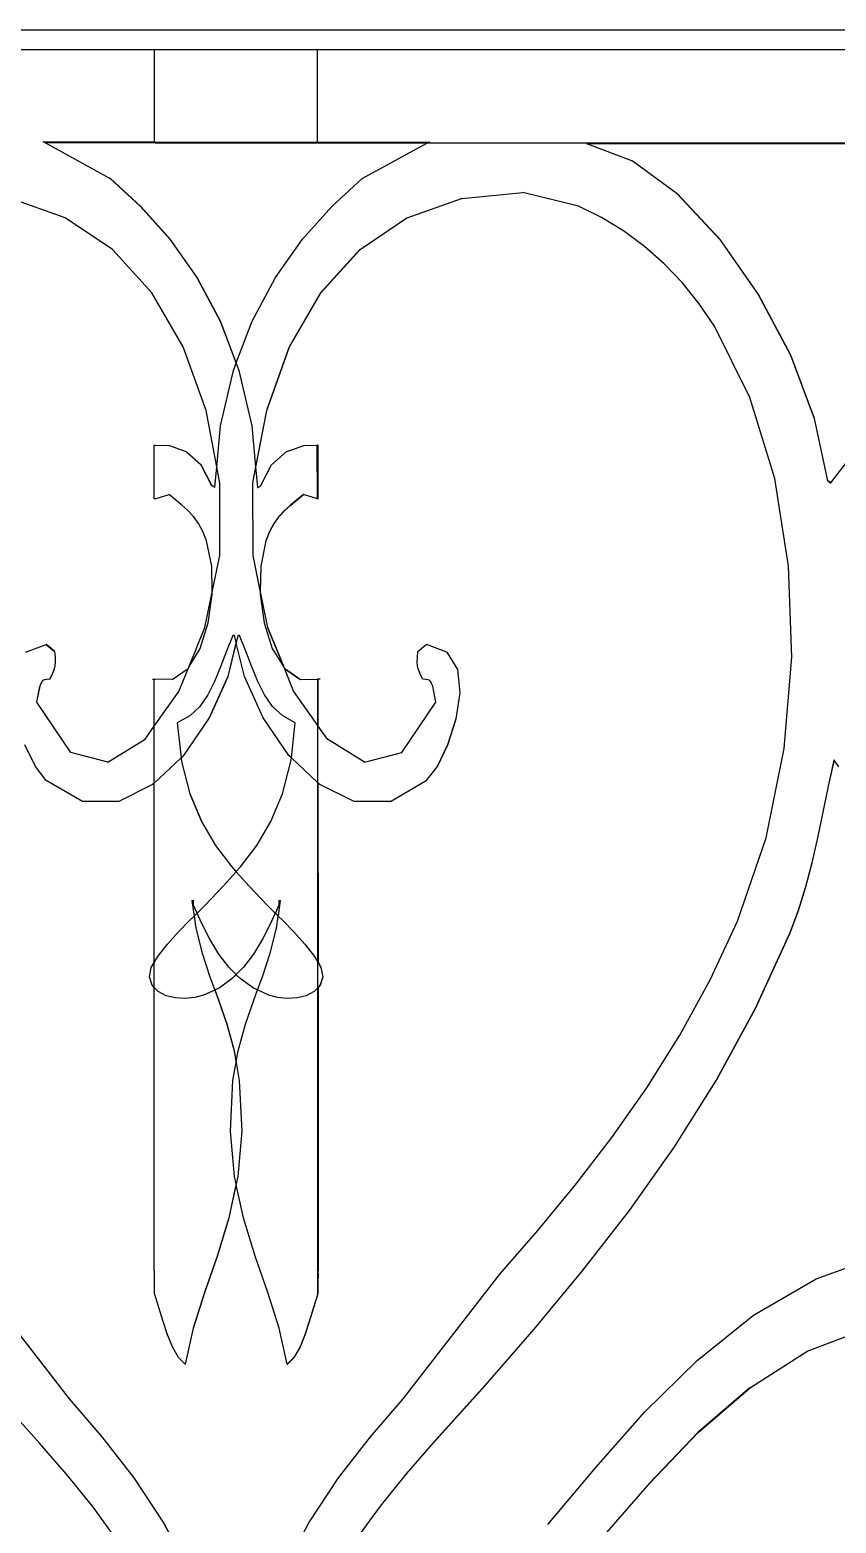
# Model space of a CAD drawing. Header units: inches. Extents: x 1397 to 20304, y -27267 to -746.
# Drawn here: x 2804.76 to 2812, y -9210.59 to -9197.16 of the extents above; entities that cross this region are included whole.
import ezdxf

# ---------------------------------------------------------------- set-up
doc = ezdxf.new("R2010")
doc.units = ezdxf.units.IN
doc.header["$LTSCALE"] = 17
doc.header["$MEASUREMENT"] = 0
doc.layers.add('OUTLINE', color=1, linetype='Continuous', lineweight=25)

msp = doc.modelspace()

# ---------------------------------------------------------------- linework, layer by layer
for p, q in [((2785.555, -9197.338), (2805.876, -9197.338)), ((2805.876, -9197.338), (2805.876, -9198.172)), ((2805.876, -9197.338), (2819.555, -9197.338)), ((2807.342, -9198.172), (2807.342, -9197.338)), ((2804.878, -9198.168), (2804.875, -9198.168)), ((2804.894, -9198.178), (2804.878, -9198.168)), ((2805.876, -9198.172), (2804.878, -9198.168)), ((2804.897, -9198.178), (2804.894, -9198.178)), ((2804.897, -9198.178), (2805.479, -9198.5)), ((2805.876, -9198.178), (2804.897, -9198.178)), ((2805.876, -9198.172), (2805.876, -9198.178)), ((2806.613, -9198.175), (2805.876, -9198.172)), ((2805.885, -9198.178), (2805.876, -9198.178)), ((2805.885, -9198.178), (2806.613, -9198.175)), ((2805.885, -9198.178), (2807.342, -9198.178)), ((2807.342, -9198.172), (2806.613, -9198.175)), ((2807.342, -9198.178), (2806.613, -9198.175)), ((2807.342, -9198.172), (2807.35, -9198.172)), ((2807.342, -9198.178), (2807.342, -9198.172)), ((2807.342, -9198.178), (2807.35, -9198.178)), ((2807.35, -9198.172), (2808.349, -9198.168)), ((2807.35, -9198.172), (2807.35, -9198.178)), ((2807.35, -9198.178), (2808.33, -9198.178)), ((2807.745, -9198.5), (2808.33, -9198.178)), ((2808.33, -9198.178), (2808.349, -9198.168)), ((2808.33, -9198.178), (2815.516, -9198.178)), ((2809.765, -9198.188), (2809.762, -9198.188)), ((2809.765, -9198.188), (2815.516, -9198.178)), ((2810.169, -9198.34), (2809.765, -9198.188)), ((2810.169, -9198.34), (2810.172, -9198.34)), ((2810.574, -9198.636), (2810.172, -9198.34)), ((2805.479, -9198.5), (2805.752, -9198.75)), ((2805.482, -9198.5), (2805.479, -9198.5)), ((2805.755, -9198.75), (2805.482, -9198.5)), ((2807.471, -9198.75), (2807.745, -9198.5)), ((2808.64, -9198.678), (2809.188, -9198.624)), ((2809.689, -9198.748), (2809.188, -9198.624)), ((2810.574, -9198.636), (2810.577, -9198.636)), ((2810.574, -9198.636), (2810.959, -9199.047)), ((2810.962, -9199.047), (2810.577, -9198.636)), ((2805.076, -9198.852), (2804.587, -9198.678)), ((2805.752, -9198.75), (2806.016, -9199.045)), ((2805.755, -9198.75), (2805.752, -9198.75)), ((2806.018, -9199.045), (2805.755, -9198.75)), ((2807.208, -9199.045), (2807.471, -9198.75)), ((2808.15, -9198.852), (2808.637, -9198.678)), ((2808.64, -9198.678), (2808.637, -9198.678)), ((2809.896, -9198.85), (2809.689, -9198.748)), ((2805.5, -9199.137), (2805.076, -9198.852)), ((2807.726, -9199.137), (2808.147, -9198.852)), ((2808.147, -9198.852), (2808.15, -9198.852)), ((2810.094, -9198.97), (2809.896, -9198.85)), ((2806.016, -9199.045), (2806.258, -9199.388)), ((2806.018, -9199.045), (2806.016, -9199.045)), ((2806.26, -9199.388), (2806.018, -9199.045)), ((2806.966, -9199.388), (2807.208, -9199.045)), ((2810.281, -9199.109), (2810.094, -9198.97)), ((2810.959, -9199.047), (2810.962, -9199.047)), ((2810.959, -9199.047), (2811.305, -9199.541)), ((2811.308, -9199.541), (2810.962, -9199.047)), ((2805.854, -9199.527), (2805.5, -9199.137)), ((2807.724, -9199.137), (2807.369, -9199.527)), ((2807.372, -9199.527), (2807.726, -9199.137)), ((2807.724, -9199.137), (2807.726, -9199.137)), ((2810.458, -9199.266), (2810.281, -9199.109)), ((2810.622, -9199.438), (2810.458, -9199.266)), ((2806.258, -9199.388), (2806.468, -9199.78)), ((2806.26, -9199.388), (2806.258, -9199.388)), ((2806.471, -9199.78), (2806.26, -9199.388)), ((2806.756, -9199.78), (2806.966, -9199.388)), ((2810.774, -9199.625), (2810.622, -9199.438)), ((2806.136, -9200.012), (2805.854, -9199.527)), ((2807.369, -9199.527), (2807.088, -9200.012)), ((2807.09, -9200.012), (2807.372, -9199.527)), ((2807.369, -9199.527), (2807.372, -9199.527)), ((2811.305, -9199.541), (2811.594, -9200.087)), ((2811.305, -9199.541), (2811.308, -9199.541)), ((2811.596, -9200.087), (2811.308, -9199.541)), ((2810.911, -9199.827), (2810.774, -9199.625)), ((2806.471, -9199.78), (2806.468, -9199.78)), ((2806.468, -9199.78), (2806.612, -9200.16)), ((2806.613, -9200.157), (2806.471, -9199.78)), ((2806.613, -9200.157), (2806.756, -9199.78)), ((2811.23, -9200.469), (2810.911, -9199.827)), ((2806.341, -9200.585), (2806.136, -9200.012)), ((2807.088, -9200.012), (2806.883, -9200.585)), ((2806.886, -9200.585), (2807.09, -9200.012)), ((2807.088, -9200.012), (2807.09, -9200.012)), ((2811.594, -9200.087), (2811.807, -9200.656)), ((2811.594, -9200.087), (2811.596, -9200.087)), ((2811.81, -9200.656), (2811.596, -9200.087)), ((2806.472, -9200.723), (2806.588, -9200.224)), ((2806.588, -9200.224), (2806.612, -9200.16)), ((2806.612, -9200.16), (2806.613, -9200.157)), ((2806.612, -9200.16), (2806.636, -9200.224)), ((2806.636, -9200.224), (2806.752, -9200.723)), ((2811.452, -9201.196), (2811.23, -9200.469)), ((2806.437, -9201.09), (2806.341, -9200.585)), ((2806.883, -9200.585), (2806.788, -9201.08)), ((2806.789, -9201.09), (2806.886, -9200.585)), ((2806.883, -9200.585), (2806.886, -9200.585)), ((2811.807, -9200.656), (2811.81, -9200.656)), ((2811.807, -9200.656), (2811.927, -9201.216)), ((2811.93, -9201.216), (2811.81, -9200.656)), ((2806.437, -9201.09), (2806.472, -9200.723)), ((2806.752, -9200.723), (2806.786, -9201.09)), ((2805.876, -9200.897), (2805.885, -9200.897)), ((2805.876, -9201.38), (2805.876, -9200.897)), ((2805.885, -9200.897), (2806.002, -9200.9)), ((2806.002, -9200.9), (2806.005, -9200.9)), ((2806.162, -9200.955), (2806.005, -9200.9)), ((2806.162, -9200.955), (2806.164, -9200.955)), ((2806.162, -9200.955), (2806.295, -9201.072)), ((2806.298, -9201.072), (2806.164, -9200.955)), ((2806.929, -9201.072), (2807.062, -9200.955)), ((2807.062, -9200.955), (2807.221, -9200.9)), ((2807.221, -9200.9), (2807.341, -9200.897)), ((2807.35, -9200.897), (2807.341, -9200.897)), ((2807.342, -9201.378), (2807.341, -9200.897)), ((2807.35, -9201.38), (2807.35, -9200.897)), ((2806.295, -9201.072), (2806.298, -9201.072)), ((2806.295, -9201.072), (2806.39, -9201.258)), ((2806.393, -9201.258), (2806.298, -9201.072)), ((2806.42, -9201.277), (2806.437, -9201.09)), ((2806.465, -9201.237), (2806.437, -9201.09)), ((2806.786, -9201.09), (2806.758, -9201.237)), ((2806.788, -9201.08), (2806.786, -9201.09)), ((2806.786, -9201.09), (2806.804, -9201.278)), ((2806.789, -9201.09), (2806.788, -9201.08)), ((2806.807, -9201.277), (2806.789, -9201.09)), ((2806.833, -9201.258), (2806.929, -9201.072)), ((2811.957, -9201.236), (2812.127, -9201.014)), ((2811.577, -9201.983), (2811.452, -9201.196)), ((2811.927, -9201.216), (2811.93, -9201.216)), ((2811.957, -9201.236), (2811.93, -9201.216)), ((2811.93, -9201.216), (2811.956, -9201.237)), ((2805.885, -9201.378), (2806.008, -9201.341)), ((2806.067, -9201.388), (2806.008, -9201.341)), ((2806.39, -9201.258), (2806.393, -9201.258)), ((2806.42, -9201.277), (2806.393, -9201.258)), ((2806.42, -9201.278), (2806.42, -9201.277)), ((2806.464, -9201.888), (2806.465, -9201.237)), ((2806.758, -9201.237), (2806.76, -9201.888)), ((2806.804, -9201.278), (2806.807, -9201.277)), ((2806.807, -9201.277), (2806.833, -9201.258)), ((2807.216, -9201.341), (2807.157, -9201.388)), ((2807.159, -9201.388), (2807.218, -9201.341)), ((2807.218, -9201.341), (2807.216, -9201.341)), ((2807.342, -9201.378), (2807.218, -9201.341)), ((2811.956, -9201.237), (2811.957, -9201.236)), ((2805.885, -9201.378), (2805.876, -9201.38)), ((2806.124, -9201.435), (2806.067, -9201.388)), ((2806.178, -9201.485), (2806.124, -9201.435)), ((2806.228, -9201.539), (2806.178, -9201.485)), ((2807.045, -9201.485), (2806.995, -9201.539)), ((2806.998, -9201.539), (2807.048, -9201.485)), ((2807.099, -9201.435), (2807.045, -9201.485)), ((2807.048, -9201.485), (2807.045, -9201.485)), ((2807.048, -9201.485), (2807.102, -9201.435)), ((2807.157, -9201.388), (2807.099, -9201.435)), ((2807.102, -9201.435), (2807.099, -9201.435)), ((2807.102, -9201.435), (2807.159, -9201.388)), ((2807.159, -9201.388), (2807.157, -9201.388)), ((2807.342, -9201.378), (2807.35, -9201.38)), ((2806.274, -9201.6), (2806.228, -9201.539)), ((2806.313, -9201.672), (2806.274, -9201.6)), ((2806.95, -9201.6), (2806.911, -9201.672)), ((2806.913, -9201.672), (2806.953, -9201.6)), ((2806.995, -9201.539), (2806.95, -9201.6)), ((2806.953, -9201.6), (2806.95, -9201.6)), ((2806.953, -9201.6), (2806.998, -9201.539)), ((2806.998, -9201.539), (2806.995, -9201.539)), ((2806.346, -9201.755), (2806.313, -9201.672)), ((2806.392, -9201.985), (2806.346, -9201.755)), ((2806.878, -9201.755), (2806.832, -9201.985)), ((2806.835, -9201.985), (2806.88, -9201.755)), ((2806.911, -9201.672), (2806.878, -9201.755)), ((2806.88, -9201.755), (2806.878, -9201.755)), ((2806.88, -9201.755), (2806.913, -9201.672)), ((2806.913, -9201.672), (2806.911, -9201.672)), ((2806.396, -9202.217), (2806.464, -9201.888)), ((2806.76, -9201.888), (2806.828, -9202.217)), ((2806.396, -9202.217), (2806.392, -9201.985)), ((2806.832, -9201.985), (2806.828, -9202.204)), ((2806.831, -9202.217), (2806.835, -9201.985)), ((2806.835, -9201.985), (2806.832, -9201.985)), ((2811.606, -9202.801), (2811.577, -9201.983)), ((2806.33, -9202.537), (2806.396, -9202.217)), ((2806.361, -9202.495), (2806.396, -9202.24)), ((2806.396, -9202.24), (2806.396, -9202.217)), ((2806.828, -9202.217), (2806.827, -9202.24)), ((2806.827, -9202.24), (2806.863, -9202.495)), ((2806.831, -9202.217), (2806.828, -9202.204)), ((2806.828, -9202.204), (2806.828, -9202.217)), ((2806.828, -9202.217), (2806.83, -9202.23)), ((2806.83, -9202.23), (2806.831, -9202.217)), ((2806.83, -9202.23), (2806.894, -9202.537)), ((2806.897, -9202.537), (2806.831, -9202.217)), ((2806.185, -9202.893), (2806.33, -9202.537)), ((2806.288, -9202.725), (2806.361, -9202.495)), ((2806.863, -9202.495), (2806.936, -9202.725)), ((2806.894, -9202.537), (2806.897, -9202.537)), ((2806.894, -9202.537), (2807.033, -9202.88)), ((2807.042, -9202.893), (2806.897, -9202.537)), ((2804.717, -9202.757), (2804.904, -9202.689)), ((2804.907, -9202.689), (2804.904, -9202.689)), ((2804.904, -9202.689), (2804.905, -9202.689)), ((2804.907, -9202.689), (2804.905, -9202.689)), ((2804.905, -9202.689), (2804.978, -9202.751)), ((2804.981, -9202.751), (2804.907, -9202.689)), ((2806.581, -9202.606), (2806.525, -9202.749)), ((2806.612, -9202.669), (2806.536, -9202.976)), ((2806.539, -9202.976), (2806.613, -9202.675)), ((2806.596, -9202.606), (2806.581, -9202.606)), ((2806.612, -9202.669), (2806.596, -9202.606)), ((2806.627, -9202.606), (2806.612, -9202.669)), ((2806.613, -9202.675), (2806.612, -9202.669)), ((2806.687, -9202.976), (2806.613, -9202.675)), ((2806.642, -9202.606), (2806.627, -9202.606)), ((2806.698, -9202.749), (2806.642, -9202.606)), ((2808.245, -9202.751), (2808.319, -9202.689)), ((2808.319, -9202.689), (2808.322, -9202.689)), ((2808.322, -9202.689), (2808.321, -9202.689)), ((2808.506, -9202.757), (2808.322, -9202.689)), ((2804.981, -9202.751), (2804.978, -9202.751)), ((2804.978, -9202.751), (2804.984, -9202.803)), ((2804.987, -9202.803), (2804.981, -9202.751)), ((2804.987, -9202.803), (2804.984, -9202.803)), ((2804.984, -9202.803), (2804.985, -9202.844)), ((2804.988, -9202.844), (2804.987, -9202.803)), ((2806.185, -9202.893), (2806.288, -9202.725)), ((2806.525, -9202.749), (2806.472, -9202.888)), ((2806.751, -9202.888), (2806.698, -9202.749)), ((2806.936, -9202.725), (2807.039, -9202.893)), ((2808.238, -9202.844), (2808.24, -9202.803)), ((2808.24, -9202.803), (2808.245, -9202.751)), ((2808.506, -9202.757), (2808.601, -9202.912)), ((2808.506, -9202.757), (2808.509, -9202.757)), ((2808.604, -9202.912), (2808.509, -9202.757)), ((2811.538, -9203.624), (2811.606, -9202.801)), ((2804.951, -9202.966), (2804.934, -9203)), ((2804.937, -9203), (2804.954, -9202.966)), ((2804.966, -9202.936), (2804.951, -9202.966)), ((2804.954, -9202.966), (2804.951, -9202.966)), ((2804.954, -9202.966), (2804.968, -9202.936)), ((2804.976, -9202.908), (2804.966, -9202.936)), ((2804.968, -9202.936), (2804.966, -9202.936)), ((2804.968, -9202.936), (2804.979, -9202.908)), ((2804.983, -9202.879), (2804.976, -9202.908)), ((2804.979, -9202.908), (2804.976, -9202.908)), ((2804.979, -9202.908), (2804.986, -9202.879)), ((2804.985, -9202.844), (2804.983, -9202.879)), ((2804.986, -9202.879), (2804.983, -9202.879)), ((2804.988, -9202.844), (2804.985, -9202.844)), ((2804.986, -9202.879), (2804.988, -9202.844)), ((2806.036, -9203.003), (2806.179, -9202.903)), ((2806.096, -9203.112), (2806.185, -9202.893)), ((2806.179, -9202.903), (2806.185, -9202.893)), ((2806.472, -9202.888), (2806.418, -9203.02)), ((2806.805, -9203.02), (2806.751, -9202.888)), ((2807.042, -9202.893), (2807.033, -9202.88)), ((2807.033, -9202.88), (2807.039, -9202.893)), ((2807.039, -9202.893), (2807.128, -9203.112)), ((2807.039, -9202.893), (2807.045, -9202.903)), ((2807.047, -9202.903), (2807.042, -9202.893)), ((2807.045, -9202.903), (2807.042, -9202.893)), ((2807.047, -9202.903), (2807.045, -9202.903)), ((2807.046, -9202.903), (2807.045, -9202.903)), ((2807.046, -9202.903), (2807.188, -9203.003)), ((2807.188, -9203.003), (2807.047, -9202.903)), ((2808.241, -9202.879), (2808.238, -9202.844)), ((2808.247, -9202.908), (2808.241, -9202.879)), ((2808.258, -9202.936), (2808.247, -9202.908)), ((2808.272, -9202.966), (2808.258, -9202.936)), ((2808.29, -9203), (2808.272, -9202.966)), ((2808.601, -9202.912), (2808.622, -9203.122)), ((2808.601, -9202.912), (2808.604, -9202.912)), ((2808.625, -9203.122), (2808.604, -9202.912)), ((2804.846, -9203.062), (2804.816, -9203.207)), ((2804.819, -9203.207), (2804.848, -9203.062)), ((2804.856, -9203.038), (2804.846, -9203.062)), ((2804.848, -9203.062), (2804.846, -9203.062)), ((2804.848, -9203.062), (2804.859, -9203.038)), ((2804.864, -9203.023), (2804.856, -9203.038)), ((2804.859, -9203.038), (2804.856, -9203.038)), ((2804.859, -9203.038), (2804.867, -9203.023)), ((2804.87, -9203.013), (2804.864, -9203.023)), ((2804.867, -9203.023), (2804.864, -9203.023)), ((2804.867, -9203.023), (2804.873, -9203.013)), ((2804.873, -9203.013), (2804.87, -9203.013)), ((2804.878, -9203.008), (2804.873, -9203.013)), ((2804.881, -9203.008), (2804.878, -9203.008)), ((2804.89, -9203.006), (2804.881, -9203.008)), ((2804.893, -9203.006), (2804.89, -9203.006)), ((2804.908, -9203.003), (2804.893, -9203.006)), ((2804.91, -9203.003), (2804.908, -9203.003)), ((2804.934, -9203), (2804.91, -9203.003)), ((2804.937, -9203), (2804.934, -9203)), ((2805.86, -9203), (2805.863, -9203)), ((2805.863, -9203), (2805.876, -9203)), ((2805.876, -9203), (2805.885, -9203)), ((2805.876, -9203.424), (2805.876, -9203)), ((2806.036, -9203.003), (2805.885, -9203)), ((2806.418, -9203.02), (2806.357, -9203.141)), ((2806.536, -9202.976), (2806.368, -9203.349)), ((2806.371, -9203.349), (2806.539, -9202.976)), ((2806.539, -9202.976), (2806.536, -9202.976)), ((2806.855, -9203.349), (2806.687, -9202.976)), ((2806.866, -9203.141), (2806.805, -9203.02)), ((2807.188, -9203.003), (2807.342, -9203)), ((2807.35, -9203), (2807.342, -9203)), ((2807.342, -9203), (2807.342, -9203.411)), ((2807.364, -9203), (2807.35, -9203)), ((2807.35, -9203.424), (2807.35, -9203)), ((2807.366, -9203), (2807.364, -9203)), ((2808.316, -9203.003), (2808.29, -9203)), ((2808.334, -9203.006), (2808.316, -9203.003)), ((2808.345, -9203.008), (2808.334, -9203.006)), ((2808.353, -9203.013), (2808.345, -9203.008)), ((2808.36, -9203.023), (2808.353, -9203.013)), ((2808.367, -9203.038), (2808.36, -9203.023)), ((2808.378, -9203.062), (2808.367, -9203.038)), ((2808.407, -9203.207), (2808.378, -9203.062)), ((2804.816, -9203.207), (2805.122, -9203.66)), ((2804.819, -9203.207), (2804.816, -9203.207)), ((2805.125, -9203.66), (2804.819, -9203.207)), ((2805.876, -9203.424), (2806.096, -9203.112)), ((2806.357, -9203.141), (2806.284, -9203.246)), ((2806.939, -9203.246), (2806.866, -9203.141)), ((2807.128, -9203.112), (2807.342, -9203.416)), ((2808.101, -9203.66), (2808.407, -9203.207)), ((2808.622, -9203.122), (2808.586, -9203.358)), ((2808.589, -9203.358), (2808.625, -9203.122)), ((2808.622, -9203.122), (2808.625, -9203.122)), ((2806.194, -9203.331), (2806.081, -9203.394)), ((2806.368, -9203.349), (2806.138, -9203.686)), ((2806.141, -9203.686), (2806.371, -9203.349)), ((2806.284, -9203.246), (2806.194, -9203.331)), ((2806.371, -9203.349), (2806.368, -9203.349)), ((2807.086, -9203.686), (2806.855, -9203.349)), ((2807.03, -9203.331), (2806.939, -9203.246)), ((2807.143, -9203.394), (2807.03, -9203.331)), ((2808.586, -9203.358), (2808.512, -9203.589)), ((2808.514, -9203.589), (2808.589, -9203.358)), ((2808.586, -9203.358), (2808.589, -9203.358)), ((2805.795, -9203.539), (2805.876, -9203.424)), ((2805.876, -9203.934), (2805.876, -9203.424)), ((2806.081, -9203.394), (2806.116, -9203.706)), ((2807.108, -9203.706), (2807.143, -9203.394)), ((2807.35, -9203.424), (2807.342, -9203.411)), ((2807.342, -9203.411), (2807.342, -9203.416)), ((2807.342, -9203.416), (2807.35, -9203.428)), ((2807.342, -9203.416), (2807.342, -9203.928)), ((2807.432, -9203.539), (2807.35, -9203.424)), ((2807.35, -9203.428), (2807.35, -9203.424)), ((2807.35, -9203.428), (2807.429, -9203.539)), ((2804.807, -9203.784), (2804.712, -9203.589)), ((2805.459, -9203.746), (2805.795, -9203.539)), ((2807.429, -9203.539), (2807.432, -9203.539)), ((2807.764, -9203.746), (2807.432, -9203.539)), ((2808.512, -9203.589), (2808.417, -9203.784)), ((2808.42, -9203.784), (2808.514, -9203.589)), ((2808.512, -9203.589), (2808.514, -9203.589)), ((2811.375, -9204.425), (2811.538, -9203.624)), ((2805.125, -9203.66), (2805.122, -9203.66)), ((2805.459, -9203.746), (2805.125, -9203.66)), ((2806.116, -9203.706), (2805.876, -9203.934)), ((2806.119, -9203.704), (2806.116, -9203.706)), ((2806.116, -9203.709), (2806.119, -9203.706)), ((2806.116, -9203.706), (2806.116, -9203.709)), ((2806.116, -9203.709), (2806.12, -9203.739)), ((2806.119, -9203.706), (2806.141, -9203.686)), ((2806.138, -9203.686), (2806.119, -9203.704)), ((2806.119, -9203.706), (2806.119, -9203.704)), ((2806.123, -9203.739), (2806.119, -9203.706)), ((2806.12, -9203.739), (2806.123, -9203.739)), ((2806.12, -9203.739), (2806.195, -9204.032)), ((2806.197, -9204.032), (2806.123, -9203.739)), ((2806.141, -9203.686), (2806.138, -9203.686)), ((2807.029, -9204.032), (2807.104, -9203.739)), ((2807.108, -9203.706), (2807.086, -9203.686)), ((2807.104, -9203.739), (2807.108, -9203.706)), ((2807.342, -9203.928), (2807.108, -9203.706)), ((2807.764, -9203.746), (2808.101, -9203.66)), ((2811.986, -9203.726), (2811.934, -9203.963)), ((2811.937, -9203.963), (2811.988, -9203.729)), ((2811.988, -9203.729), (2811.986, -9203.726)), ((2812.03, -9203.788), (2811.988, -9203.729)), ((2804.904, -9203.912), (2804.807, -9203.784)), ((2805.229, -9204.099), (2804.904, -9203.912)), ((2807.998, -9204.099), (2808.319, -9203.912)), ((2808.417, -9203.784), (2808.319, -9203.912)), ((2808.319, -9203.912), (2808.322, -9203.912)), ((2808.322, -9203.912), (2808.42, -9203.784)), ((2808.417, -9203.784), (2808.42, -9203.784)), ((2805.861, -9203.948), (2805.556, -9204.099)), ((2805.876, -9203.934), (2805.861, -9203.948)), ((2805.864, -9203.948), (2805.861, -9203.948)), ((2805.864, -9203.948), (2805.876, -9203.936)), ((2805.876, -9203.936), (2805.876, -9203.934)), ((2805.876, -9205.547), (2805.876, -9203.936)), ((2806.195, -9204.032), (2806.299, -9204.281)), ((2806.195, -9204.032), (2806.197, -9204.032)), ((2806.302, -9204.281), (2806.197, -9204.032)), ((2806.924, -9204.281), (2807.029, -9204.032)), ((2807.35, -9203.936), (2807.342, -9203.928)), ((2807.342, -9203.928), (2807.342, -9205.532)), ((2807.363, -9203.948), (2807.35, -9203.936)), ((2807.351, -9205.547), (2807.35, -9203.936)), ((2807.671, -9204.099), (2807.363, -9203.948)), ((2811.934, -9203.963), (2811.885, -9204.197)), ((2811.888, -9204.197), (2811.937, -9203.963)), ((2811.934, -9203.963), (2811.937, -9203.963)), ((2805.232, -9204.099), (2805.229, -9204.099)), ((2805.553, -9204.099), (2805.232, -9204.099)), ((2805.556, -9204.099), (2805.553, -9204.099)), ((2807.998, -9204.099), (2807.671, -9204.099)), ((2806.299, -9204.281), (2806.302, -9204.281)), ((2806.299, -9204.281), (2806.427, -9204.496)), ((2806.43, -9204.496), (2806.302, -9204.281)), ((2806.796, -9204.496), (2806.924, -9204.281)), ((2811.885, -9204.197), (2811.836, -9204.426)), ((2811.839, -9204.426), (2811.888, -9204.197)), ((2811.885, -9204.197), (2811.888, -9204.197)), ((2811.117, -9205.177), (2811.375, -9204.425)), ((2811.836, -9204.426), (2811.785, -9204.65)), ((2811.788, -9204.65), (2811.839, -9204.426)), ((2811.836, -9204.426), (2811.839, -9204.426)), ((2806.427, -9204.496), (2806.43, -9204.496)), ((2806.427, -9204.496), (2806.573, -9204.687)), ((2806.575, -9204.687), (2806.43, -9204.496)), ((2806.651, -9204.687), (2806.796, -9204.496)), ((2806.573, -9204.687), (2806.575, -9204.687)), ((2806.573, -9204.687), (2806.612, -9204.731)), ((2806.613, -9204.729), (2806.575, -9204.687)), ((2806.613, -9204.729), (2806.651, -9204.687)), ((2811.785, -9204.65), (2811.728, -9204.868)), ((2811.731, -9204.868), (2811.788, -9204.65)), ((2811.785, -9204.65), (2811.788, -9204.65)), ((2806.494, -9204.862), (2806.612, -9204.731)), ((2806.612, -9204.731), (2806.613, -9204.729)), ((2806.612, -9204.731), (2806.729, -9204.862)), ((2806.333, -9205.032), (2806.494, -9204.862)), ((2806.729, -9204.862), (2806.891, -9205.032)), ((2811.728, -9204.868), (2811.664, -9205.079)), ((2811.667, -9205.079), (2811.731, -9204.868)), ((2811.728, -9204.868), (2811.731, -9204.868)), ((2806.213, -9204.991), (2806.216, -9204.991)), ((2806.213, -9204.991), (2806.233, -9205.131)), ((2806.236, -9205.128), (2806.216, -9204.991)), ((2806.216, -9204.991), (2806.228, -9204.991)), ((2806.228, -9205.032), (2806.228, -9204.991)), ((2806.261, -9205.104), (2806.228, -9205.032)), ((2806.236, -9205.128), (2806.261, -9205.104)), ((2806.261, -9205.104), (2806.277, -9205.088)), ((2806.3, -9205.19), (2806.261, -9205.104)), ((2806.277, -9205.088), (2806.333, -9205.032)), ((2806.891, -9205.032), (2806.947, -9205.088)), ((2806.963, -9205.104), (2806.923, -9205.19)), ((2806.947, -9205.088), (2806.963, -9205.104)), ((2806.964, -9205.102), (2806.963, -9205.104)), ((2806.963, -9205.104), (2806.965, -9205.106)), ((2806.995, -9205.032), (2806.964, -9205.102)), ((2806.966, -9205.104), (2806.964, -9205.102)), ((2806.965, -9205.106), (2806.966, -9205.104)), ((2806.965, -9205.106), (2806.99, -9205.131)), ((2806.966, -9205.104), (2806.998, -9205.032)), ((2806.991, -9205.128), (2806.966, -9205.104)), ((2806.991, -9205.128), (2807.01, -9204.991)), ((2806.995, -9204.991), (2806.995, -9205.032)), ((2806.998, -9204.991), (2806.995, -9204.991)), ((2806.998, -9205.032), (2806.995, -9205.032)), ((2806.998, -9205.032), (2806.998, -9204.991)), ((2806.998, -9204.991), (2807.01, -9204.991)), ((2811.664, -9205.079), (2811.588, -9205.281)), ((2811.591, -9205.281), (2811.667, -9205.079)), ((2811.664, -9205.079), (2811.667, -9205.079)), ((2806.093, -9205.272), (2806.192, -9205.171)), ((2806.192, -9205.171), (2806.233, -9205.131)), ((2806.233, -9205.131), (2806.236, -9205.128)), ((2806.233, -9205.131), (2806.248, -9205.238)), ((2806.248, -9205.238), (2806.305, -9205.463)), ((2806.375, -9205.337), (2806.3, -9205.19)), ((2806.923, -9205.19), (2806.849, -9205.337)), ((2806.918, -9205.463), (2806.975, -9205.238)), ((2806.975, -9205.238), (2806.99, -9205.131)), ((2806.99, -9205.131), (2806.991, -9205.128)), ((2806.99, -9205.131), (2807.031, -9205.171)), ((2807.031, -9205.171), (2807.13, -9205.272)), ((2810.871, -9205.704), (2811.117, -9205.177)), ((2805.908, -9205.492), (2805.994, -9205.382)), ((2805.994, -9205.382), (2806.093, -9205.272)), ((2806.456, -9205.471), (2806.375, -9205.337)), ((2806.849, -9205.337), (2806.768, -9205.471)), ((2807.13, -9205.272), (2807.23, -9205.382)), ((2807.23, -9205.382), (2807.316, -9205.492)), ((2811.588, -9205.281), (2811.277, -9205.96)), ((2811.28, -9205.96), (2811.591, -9205.281)), ((2811.588, -9205.281), (2811.591, -9205.281)), ((2805.876, -9205.547), (2805.908, -9205.492)), ((2806.305, -9205.463), (2806.376, -9205.675)), ((2806.546, -9205.59), (2806.456, -9205.471)), ((2806.768, -9205.471), (2806.677, -9205.59)), ((2806.847, -9205.675), (2806.918, -9205.463)), ((2807.316, -9205.492), (2807.342, -9205.537)), ((2805.832, -9205.675), (2805.849, -9205.593)), ((2805.849, -9205.593), (2805.876, -9205.547)), ((2805.876, -9205.771), (2805.876, -9205.547)), ((2806.612, -9205.655), (2806.546, -9205.59)), ((2806.612, -9205.655), (2806.575, -9205.692)), ((2806.577, -9205.692), (2806.613, -9205.657)), ((2806.677, -9205.59), (2806.612, -9205.655)), ((2806.613, -9205.657), (2806.612, -9205.655)), ((2806.649, -9205.692), (2806.613, -9205.657)), ((2807.351, -9205.547), (2807.342, -9205.532)), ((2807.342, -9205.532), (2807.342, -9205.537)), ((2807.342, -9205.537), (2807.351, -9205.552)), ((2807.342, -9205.537), (2807.342, -9205.777)), ((2807.377, -9205.593), (2807.351, -9205.547)), ((2807.351, -9205.552), (2807.351, -9205.547)), ((2807.351, -9205.552), (2807.374, -9205.593)), ((2807.374, -9205.593), (2807.377, -9205.593)), ((2807.374, -9205.593), (2807.391, -9205.675)), ((2807.394, -9205.675), (2807.377, -9205.593)), ((2805.858, -9205.752), (2805.832, -9205.675)), ((2805.876, -9205.771), (2805.858, -9205.752)), ((2805.875, -9208.317), (2805.876, -9205.771)), ((2805.91, -9205.808), (2805.876, -9205.771)), ((2806.376, -9205.675), (2806.42, -9205.795)), ((2806.42, -9205.795), (2806.422, -9205.792)), ((2806.456, -9205.777), (2806.422, -9205.792)), ((2806.456, -9205.885), (2806.422, -9205.792)), ((2806.459, -9205.777), (2806.456, -9205.777)), ((2806.575, -9205.692), (2806.459, -9205.777)), ((2806.577, -9205.692), (2806.575, -9205.692)), ((2806.768, -9205.777), (2806.649, -9205.692)), ((2806.804, -9205.793), (2806.768, -9205.777)), ((2806.804, -9205.793), (2806.847, -9205.675)), ((2807.342, -9205.777), (2807.314, -9205.808)), ((2807.351, -9205.768), (2807.342, -9205.777)), ((2807.342, -9205.781), (2807.351, -9205.771)), ((2807.342, -9205.777), (2807.342, -9205.781)), ((2807.342, -9205.781), (2807.343, -9208.512)), ((2807.366, -9205.752), (2807.351, -9205.768)), ((2807.351, -9205.771), (2807.368, -9205.752)), ((2807.351, -9205.771), (2807.351, -9205.768)), ((2807.351, -9208.317), (2807.351, -9205.771)), ((2807.391, -9205.675), (2807.366, -9205.752)), ((2807.366, -9205.752), (2807.368, -9205.752)), ((2807.368, -9205.752), (2807.394, -9205.675)), ((2807.391, -9205.675), (2807.394, -9205.675)), ((2810.599, -9206.202), (2810.871, -9205.704)), ((2805.981, -9205.846), (2805.91, -9205.808)), ((2806.065, -9205.866), (2805.981, -9205.846)), ((2806.153, -9205.87), (2806.065, -9205.866)), ((2806.24, -9205.862), (2806.153, -9205.87)), ((2806.318, -9205.841), (2806.24, -9205.862)), ((2806.42, -9205.795), (2806.318, -9205.841)), ((2806.42, -9205.795), (2806.453, -9205.885)), ((2806.453, -9205.885), (2806.456, -9205.885)), ((2806.453, -9205.885), (2806.528, -9206.103)), ((2806.531, -9206.103), (2806.456, -9205.885)), ((2806.695, -9206.103), (2806.77, -9205.885)), ((2806.77, -9205.885), (2806.804, -9205.793)), ((2806.905, -9205.841), (2806.804, -9205.793)), ((2806.984, -9205.862), (2806.905, -9205.841)), ((2807.07, -9205.87), (2806.984, -9205.862)), ((2807.159, -9205.866), (2807.07, -9205.87)), ((2807.242, -9205.846), (2807.159, -9205.866)), ((2807.314, -9205.808), (2807.242, -9205.846)), ((2811.277, -9205.96), (2810.928, -9206.6)), ((2810.931, -9206.6), (2811.28, -9205.96)), ((2811.277, -9205.96), (2811.28, -9205.96)), ((2806.528, -9206.103), (2806.531, -9206.103)), ((2806.528, -9206.103), (2806.593, -9206.341)), ((2806.596, -9206.341), (2806.531, -9206.103)), ((2806.63, -9206.341), (2806.695, -9206.103)), ((2810.303, -9206.674), (2810.599, -9206.202)), ((2806.583, -9206.608), (2806.612, -9206.446)), ((2806.593, -9206.341), (2806.596, -9206.341)), ((2806.593, -9206.341), (2806.612, -9206.446)), ((2806.613, -9206.438), (2806.596, -9206.341)), ((2806.612, -9206.446), (2806.613, -9206.438)), ((2806.612, -9206.446), (2806.64, -9206.608)), ((2806.613, -9206.438), (2806.63, -9206.341)), ((2806.56, -9207.064), (2806.583, -9206.608)), ((2806.64, -9206.608), (2806.664, -9207.064)), ((2809.988, -9207.122), (2810.303, -9206.674)), ((2810.928, -9206.6), (2810.548, -9207.205)), ((2810.551, -9207.205), (2810.931, -9206.6)), ((2810.928, -9206.6), (2810.931, -9206.6)), ((2806.597, -9207.472), (2806.56, -9207.064)), ((2806.664, -9207.064), (2806.626, -9207.472)), ((2809.66, -9207.549), (2809.988, -9207.122)), ((2810.548, -9207.205), (2810.143, -9207.778)), ((2810.146, -9207.778), (2810.551, -9207.205)), ((2810.548, -9207.205), (2810.551, -9207.205)), ((2806.612, -9207.538), (2806.597, -9207.472)), ((2806.626, -9207.472), (2806.612, -9207.538)), ((2806.612, -9207.538), (2806.546, -9207.842)), ((2806.548, -9207.842), (2806.613, -9207.545)), ((2806.613, -9207.545), (2806.612, -9207.538)), ((2806.678, -9207.842), (2806.613, -9207.545)), ((2809.323, -9207.958), (2809.66, -9207.549)), ((2810.143, -9207.778), (2809.72, -9208.323)), ((2809.723, -9208.323), (2810.146, -9207.778)), ((2810.143, -9207.778), (2810.146, -9207.778)), ((2806.546, -9207.842), (2806.44, -9208.186)), ((2806.443, -9208.186), (2806.548, -9207.842)), ((2806.546, -9207.842), (2806.548, -9207.842)), ((2806.783, -9208.186), (2806.678, -9207.842)), ((2808.982, -9208.35), (2809.323, -9207.958)), ((2806.44, -9208.186), (2806.328, -9208.513)), ((2806.33, -9208.513), (2806.443, -9208.186)), ((2806.44, -9208.186), (2806.443, -9208.186)), ((2806.896, -9208.513), (2806.783, -9208.186)), ((2811.826, -9208.392), (2812.457, -9208.164)), ((2805.876, -9208.32), (2805.875, -9208.317)), ((2805.876, -9208.32), (2805.876, -9208.52)), ((2807.35, -9208.34), (2807.343, -9208.512)), ((2807.35, -9208.32), (2807.351, -9208.317)), ((2807.35, -9208.34), (2807.35, -9208.32)), ((2807.35, -9208.52), (2807.35, -9208.34)), ((2809.72, -9208.323), (2809.286, -9208.845)), ((2809.289, -9208.845), (2809.723, -9208.323)), ((2809.72, -9208.323), (2809.723, -9208.323)), ((2804.242, -9208.35), (2805.111, -9209.47)), ((2805.113, -9209.47), (2804.245, -9208.35)), ((2808.113, -9209.47), (2808.982, -9208.35)), ((2811.263, -9208.719), (2811.826, -9208.392)), ((2805.881, -9208.533), (2805.876, -9208.52)), ((2805.917, -9208.65), (2805.881, -9208.533)), ((2806.328, -9208.513), (2806.226, -9208.834)), ((2806.229, -9208.834), (2806.33, -9208.513)), ((2806.328, -9208.513), (2806.33, -9208.513)), ((2806.997, -9208.834), (2806.896, -9208.513)), ((2807.342, -9208.536), (2807.307, -9208.65)), ((2807.31, -9208.65), (2807.345, -9208.533)), ((2807.343, -9208.512), (2807.342, -9208.523)), ((2807.342, -9208.523), (2807.343, -9208.533)), ((2807.342, -9208.536), (2807.343, -9208.533)), ((2807.343, -9208.533), (2807.35, -9208.52)), ((2807.345, -9208.533), (2807.343, -9208.533)), ((2807.345, -9208.533), (2807.35, -9208.52)), ((2805.954, -9208.774), (2805.917, -9208.65)), ((2807.307, -9208.65), (2807.269, -9208.774)), ((2807.272, -9208.774), (2807.31, -9208.65)), ((2807.31, -9208.65), (2807.307, -9208.65)), ((2810.754, -9209.125), (2811.263, -9208.719)), ((2805.995, -9208.896), (2805.954, -9208.774)), ((2806.226, -9208.834), (2806.154, -9209.159)), ((2806.157, -9209.159), (2806.229, -9208.834)), ((2806.226, -9208.834), (2806.229, -9208.834)), ((2807.069, -9209.159), (2806.997, -9208.834)), ((2807.269, -9208.774), (2807.229, -9208.896)), ((2807.231, -9208.896), (2807.272, -9208.774)), ((2807.272, -9208.774), (2807.269, -9208.774)), ((2809.286, -9208.845), (2808.849, -9209.346)), ((2808.852, -9209.346), (2809.289, -9208.845)), ((2809.286, -9208.845), (2809.289, -9208.845)), ((2811.754, -9209.04), (2812.328, -9208.821)), ((2806.041, -9209.008), (2805.995, -9208.896)), ((2806.093, -9209.098), (2806.041, -9209.008)), ((2807.183, -9209.008), (2807.13, -9209.098)), ((2807.133, -9209.098), (2807.186, -9209.008)), ((2807.229, -9208.896), (2807.183, -9209.008)), ((2807.186, -9209.008), (2807.183, -9209.008)), ((2807.186, -9209.008), (2807.231, -9208.896)), ((2807.231, -9208.896), (2807.229, -9208.896)), ((2806.154, -9209.159), (2806.093, -9209.098)), ((2807.13, -9209.098), (2807.071, -9209.157)), ((2807.072, -9209.159), (2807.133, -9209.098)), ((2807.133, -9209.098), (2807.13, -9209.098)), ((2810.285, -9209.588), (2810.754, -9209.125)), ((2811.236, -9209.368), (2811.751, -9209.04)), ((2811.751, -9209.04), (2811.754, -9209.04)), ((2806.154, -9209.159), (2806.157, -9209.159)), ((2807.071, -9209.157), (2807.069, -9209.159)), ((2807.072, -9209.159), (2807.069, -9209.159)), ((2807.071, -9209.157), (2807.072, -9209.159)), ((2804.844, -9209.868), (2804.374, -9209.346)), ((2808.849, -9209.346), (2808.379, -9209.868)), ((2808.382, -9209.868), (2808.852, -9209.346)), ((2808.849, -9209.346), (2808.852, -9209.346)), ((2811.233, -9209.368), (2810.761, -9209.774)), ((2810.764, -9209.774), (2811.236, -9209.368)), ((2811.233, -9209.368), (2811.236, -9209.368)), ((2805.113, -9209.47), (2805.111, -9209.47)), ((2805.111, -9209.47), (2805.405, -9209.813)), ((2805.408, -9209.813), (2805.113, -9209.47)), ((2807.818, -9209.813), (2808.113, -9209.47)), ((2809.843, -9210.088), (2810.285, -9209.588)), ((2805.408, -9209.813), (2805.405, -9209.813)), ((2805.405, -9209.813), (2805.692, -9210.181)), ((2805.695, -9210.181), (2805.408, -9209.813)), ((2807.532, -9210.181), (2807.818, -9209.813)), ((2810.761, -9209.774), (2810.327, -9210.227)), ((2810.33, -9210.227), (2810.764, -9209.774)), ((2810.761, -9209.774), (2810.764, -9209.774)), ((2805.085, -9210.144), (2804.844, -9209.868)), ((2808.379, -9209.868), (2808.139, -9210.144)), ((2808.142, -9210.144), (2808.382, -9209.868)), ((2808.379, -9209.868), (2808.382, -9209.868)), ((2809.413, -9210.601), (2809.843, -9210.088)), ((2805.319, -9210.434), (2805.085, -9210.144)), ((2805.692, -9210.181), (2805.959, -9210.585)), ((2805.695, -9210.181), (2805.692, -9210.181)), ((2805.962, -9210.585), (2805.695, -9210.181)), ((2807.264, -9210.585), (2807.532, -9210.181)), ((2808.139, -9210.144), (2807.905, -9210.434)), ((2807.908, -9210.434), (2808.142, -9210.144)), ((2808.139, -9210.144), (2808.142, -9210.144)), ((2810.327, -9210.227), (2809.919, -9210.697)), ((2809.922, -9210.697), (2810.33, -9210.227)), ((2810.327, -9210.227), (2810.33, -9210.227)), ((2805.538, -9210.738), (2805.319, -9210.434)), ((2807.905, -9210.434), (2807.685, -9210.738)), ((2807.688, -9210.738), (2807.908, -9210.434)), ((2807.905, -9210.434), (2807.908, -9210.434)), ((2805.962, -9210.585), (2805.959, -9210.585)), ((2805.959, -9210.585), (2806.195, -9211.036)), ((2806.198, -9211.036), (2805.962, -9210.585)), ((2807.028, -9211.036), (2807.264, -9210.585))]:
    msp.add_line(p, q)
at = {"layer": 'OUTLINE'}
msp.add_line((2785.555, -9197.163), (2819.555, -9197.163), dxfattribs=at)
msp.add_line((2785.555, -9197.163), (2819.555, -9197.163), dxfattribs=at)

doc.saveas('drawing.dxf')
